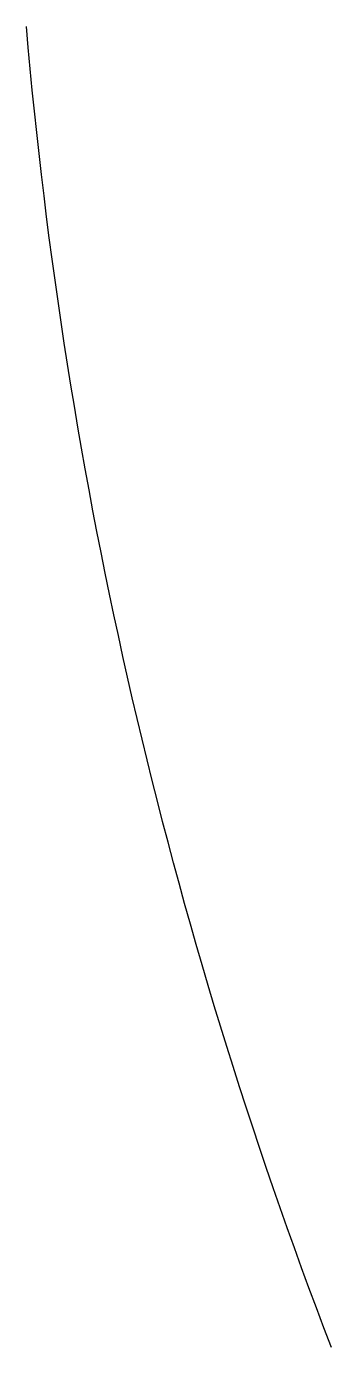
# Model space of a CAD drawing. Header units: metres. Extents: x -650.812 to -650.764, y 347.317 to 347.526.
import ezdxf

# ---------------------------------------------------------------- set-up
doc = ezdxf.new("R2010")
doc.units = ezdxf.units.M

msp = doc.modelspace()

# ---------------------------------------------------------------- linework, layer by layer
at = {"layer": 'FG-Dtl-Dim', "color": 0, "linetype": 'ByBlock', "lineweight": -2, "extrusion": (0, 0, -1)}
msp.add_arc((650.05418, 347.59097), 0.76043, 338.89988, 355.07522, dxfattribs=at)

doc.saveas('drawing.dxf')
